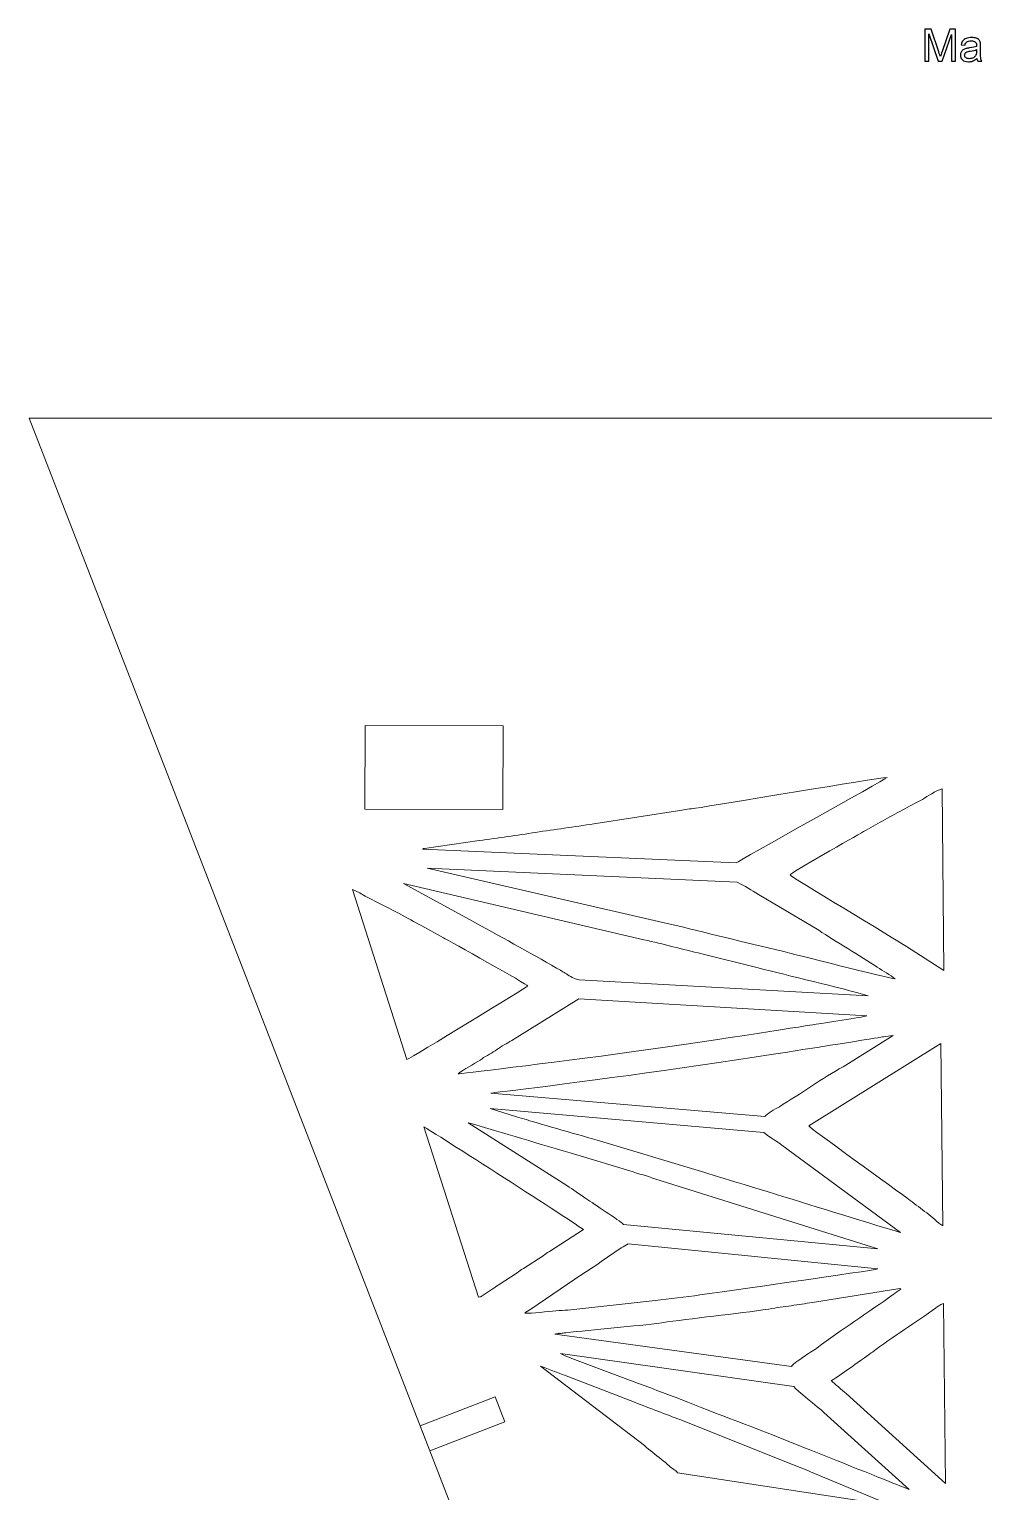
# Model space of a CAD drawing. Header units: inches. Extents: x -60.4 to -14.9, y -20.3 to 14.1.
# Drawn here: x -46.47 to -42.91, y -15.38 to -9.93 of the extents above; entities that cross this region are included whole.
import ezdxf

# ---------------------------------------------------------------- set-up
doc = ezdxf.new("R2010")
doc.units = ezdxf.units.IN
doc.header["$MEASUREMENT"] = 0
doc.layers.add('Master Desktop', color=7, linetype='Continuous', plot=False)

msp = doc.modelspace()

# ---------------------------------------------------------------- linework, layer by layer
at = {"layer": 'Master Desktop', "color": 155}
for points, knots in [([(-43.131, -10.0521), (-43.131, -10.0521), (-43.131, -9.9327), (-43.131, -9.9327), (-43.131, -9.9327), (-43.131, -9.9327), (-43.1073, -9.9327), (-43.1073, -9.9327), (-43.1073, -9.9327), (-43.1073, -9.9327), (-43.0791, -10.0172), (-43.0791, -10.0172), (-43.0791, -10.0172), (-43.0765, -10.0251), (-43.0746, -10.031), (-43.0734, -10.0349), (-43.0734, -10.0349), (-43.072, -10.0305), (-43.0699, -10.0242), (-43.067, -10.0157), (-43.067, -10.0157), (-43.067, -10.0157), (-43.0383, -9.9327), (-43.0383, -9.9327), (-43.0383, -9.9327), (-43.0383, -9.9327), (-43.0171, -9.9327), (-43.0171, -9.9327), (-43.0171, -9.9327), (-43.0171, -9.9327), (-43.0171, -10.0521), (-43.0171, -10.0521), (-43.0171, -10.0521), (-43.0171, -10.0521), (-43.0323, -10.0521), (-43.0323, -10.0521), (-43.0323, -10.0521), (-43.0323, -10.0521), (-43.0323, -9.9522), (-43.0323, -9.9522), (-43.0323, -9.9522), (-43.0323, -9.9522), (-43.0671, -10.0521), (-43.0671, -10.0521), (-43.0671, -10.0521), (-43.0671, -10.0521), (-43.0814, -10.0521), (-43.0814, -10.0521), (-43.0814, -10.0521), (-43.0814, -10.0521), (-43.1158, -9.9504), (-43.1158, -9.9504), (-43.1158, -9.9504), (-43.1158, -9.9504), (-43.1158, -10.0521), (-43.1158, -10.0521), (-43.1158, -10.0521), (-43.1158, -10.0521), (-43.131, -10.0521), (-43.131, -10.0521)], [0, 0, 0, 0, 0.0625, 0.0625, 0.0625, 0.0625, 0.125, 0.125, 0.125, 0.125, 0.1875, 0.1875, 0.1875, 0.1875, 0.25, 0.25, 0.25, 0.25, 0.3125, 0.3125, 0.3125, 0.3125, 0.375, 0.375, 0.375, 0.375, 0.4375, 0.4375, 0.4375, 0.4375, 0.5, 0.5, 0.5, 0.5, 0.5625, 0.5625, 0.5625, 0.5625, 0.625, 0.625, 0.625, 0.625, 0.6875, 0.6875, 0.6875, 0.6875, 0.75, 0.75, 0.75, 0.75, 0.8125, 0.8125, 0.8125, 0.8125, 0.875, 0.875, 0.875, 0.875, 1, 1, 1, 1]), ([(-42.9371, -10.0412), (-42.9426, -10.0459), (-42.9478, -10.0491), (-42.9529, -10.051), (-42.9529, -10.051), (-42.9579, -10.053), (-42.9633, -10.0539), (-42.9691, -10.0539), (-42.9691, -10.0539), (-42.9786, -10.0539), (-42.9859, -10.0516), (-42.991, -10.047), (-42.991, -10.047), (-42.9961, -10.0424), (-42.9986, -10.0364), (-42.9986, -10.0292), (-42.9986, -10.0292), (-42.9986, -10.025), (-42.9977, -10.0212), (-42.9958, -10.0177), (-42.9958, -10.0177), (-42.9938, -10.0142), (-42.9913, -10.0114), (-42.9882, -10.0093), (-42.9882, -10.0093), (-42.985, -10.0072), (-42.9815, -10.0055), (-42.9776, -10.0045), (-42.9776, -10.0045), (-42.9747, -10.0037), (-42.9704, -10.003), (-42.9646, -10.0023), (-42.9646, -10.0023), (-42.9527, -10.0009), (-42.944, -9.9992), (-42.9384, -9.9972), (-42.9384, -9.9972), (-42.9383, -9.9952), (-42.9383, -9.994), (-42.9383, -9.9934), (-42.9383, -9.9934), (-42.9383, -9.9875), (-42.9397, -9.9833), (-42.9425, -9.9809), (-42.9425, -9.9809), (-42.9462, -9.9775), (-42.9518, -9.9759), (-42.9592, -9.9759), (-42.9592, -9.9759), (-42.9661, -9.9759), (-42.9712, -9.9771), (-42.9745, -9.9795), (-42.9745, -9.9795), (-42.9778, -9.982), (-42.9802, -9.9862), (-42.9818, -9.9924), (-42.9818, -9.9924), (-42.9818, -9.9924), (-42.9961, -9.9904), (-42.9961, -9.9904), (-42.9961, -9.9904), (-42.9948, -9.9843), (-42.9927, -9.9793), (-42.9897, -9.9755), (-42.9897, -9.9755), (-42.9867, -9.9717), (-42.9824, -9.9689), (-42.9767, -9.9668), (-42.9767, -9.9668), (-42.9711, -9.9648), (-42.9645, -9.9637), (-42.957, -9.9637), (-42.957, -9.9637), (-42.9496, -9.9637), (-42.9436, -9.9646), (-42.939, -9.9664), (-42.939, -9.9664), (-42.9344, -9.9681), (-42.9309, -9.9703), (-42.9288, -9.9729), (-42.9288, -9.9729), (-42.9266, -9.9755), (-42.9251, -9.9789), (-42.9242, -9.9829), (-42.9242, -9.9829), (-42.9237, -9.9854), (-42.9235, -9.9899), (-42.9235, -9.9964), (-42.9235, -9.9964), (-42.9235, -9.9964), (-42.9235, -10.0158), (-42.9235, -10.0158), (-42.9235, -10.0158), (-42.9235, -10.0294), (-42.9232, -10.038), (-42.9226, -10.0416), (-42.9226, -10.0416), (-42.922, -10.0453), (-42.9208, -10.0487), (-42.919, -10.0521), (-42.919, -10.0521), (-42.919, -10.0521), (-42.9343, -10.0521), (-42.9343, -10.0521), (-42.9343, -10.0521), (-42.9358, -10.049), (-42.9367, -10.0454), (-42.9371, -10.0412)], [0, 0, 0, 0, 0.035714, 0.035714, 0.035714, 0.035714, 0.071429, 0.071429, 0.071429, 0.071429, 0.107143, 0.107143, 0.107143, 0.107143, 0.142857, 0.142857, 0.142857, 0.142857, 0.178571, 0.178571, 0.178571, 0.178571, 0.214286, 0.214286, 0.214286, 0.214286, 0.25, 0.25, 0.25, 0.25, 0.285714, 0.285714, 0.285714, 0.285714, 0.321429, 0.321429, 0.321429, 0.321429, 0.357143, 0.357143, 0.357143, 0.357143, 0.392857, 0.392857, 0.392857, 0.392857, 0.428571, 0.428571, 0.428571, 0.428571, 0.464286, 0.464286, 0.464286, 0.464286, 0.5, 0.5, 0.5, 0.5, 0.535714, 0.535714, 0.535714, 0.535714, 0.571429, 0.571429, 0.571429, 0.571429, 0.607143, 0.607143, 0.607143, 0.607143, 0.642857, 0.642857, 0.642857, 0.642857, 0.678571, 0.678571, 0.678571, 0.678571, 0.714286, 0.714286, 0.714286, 0.714286, 0.75, 0.75, 0.75, 0.75, 0.785714, 0.785714, 0.785714, 0.785714, 0.821429, 0.821429, 0.821429, 0.821429, 0.857143, 0.857143, 0.857143, 0.857143, 0.892857, 0.892857, 0.892857, 0.892857, 0.928571, 0.928571, 0.928571, 0.928571, 1, 1, 1, 1]), ([(-42.9383, -10.0087), (-42.9436, -10.0109), (-42.9516, -10.0127), (-42.9623, -10.0142), (-42.9623, -10.0142), (-42.9684, -10.0151), (-42.9726, -10.0161), (-42.9751, -10.0172), (-42.9751, -10.0172), (-42.9776, -10.0182), (-42.9796, -10.0198), (-42.9809, -10.0219), (-42.9809, -10.0219), (-42.9823, -10.024), (-42.983, -10.0263), (-42.983, -10.0288), (-42.983, -10.0288), (-42.983, -10.0327), (-42.9815, -10.0359), (-42.9785, -10.0385), (-42.9785, -10.0385), (-42.9756, -10.0411), (-42.9712, -10.0424), (-42.9655, -10.0424), (-42.9655, -10.0424), (-42.9599, -10.0424), (-42.9549, -10.0412), (-42.9504, -10.0387), (-42.9504, -10.0387), (-42.9461, -10.0363), (-42.9428, -10.0329), (-42.9408, -10.0287), (-42.9408, -10.0287), (-42.9392, -10.0254), (-42.9384, -10.0205), (-42.9384, -10.0141), (-42.9384, -10.0141), (-42.9384, -10.0141), (-42.9383, -10.0087), (-42.9383, -10.0087)], [0, 0, 0, 0, 0.090909, 0.090909, 0.090909, 0.090909, 0.181818, 0.181818, 0.181818, 0.181818, 0.272727, 0.272727, 0.272727, 0.272727, 0.363636, 0.363636, 0.363636, 0.363636, 0.454545, 0.454545, 0.454545, 0.454545, 0.545455, 0.545455, 0.545455, 0.545455, 0.636364, 0.636364, 0.636364, 0.636364, 0.727273, 0.727273, 0.727273, 0.727273, 0.818182, 0.818182, 0.818182, 0.818182, 1, 1, 1, 1])]:
    msp.add_open_spline(points, degree=3, knots=knots, dxfattribs=at)
at = {"layer": 'Master Desktop', "lineweight": 9}
for points in [[(-46.4673, -11.3815), (-46.4673, -11.3815), (-45.969, -12.6668), (-45.969, -12.6668)], [(-39.4606, -11.3815), (-39.4606, -11.3815), (-46.4673, -11.3815), (-46.4673, -11.3815)], [(-45.969, -12.6668), (-45.969, -12.6668), (-43.4008, -19.2912), (-43.4008, -19.2912)], [(-44.7027, -12.8401), (-44.7027, -12.8401), (-45.2169, -12.8391), (-45.2169, -12.8391)]]:
    msp.add_open_spline(points, degree=3, dxfattribs=at)
for points, knots in [([(-44.7027, -12.8401), (-44.7027, -12.8401), (-44.7021, -12.5283), (-44.7021, -12.5283), (-44.7021, -12.5283), (-44.7021, -12.5283), (-45.2163, -12.5273), (-45.2163, -12.5273), (-45.2163, -12.5273), (-45.2163, -12.5273), (-45.2169, -12.8391), (-45.2169, -12.8391)], [0, 0, 0, 0, 0.25, 0.25, 0.25, 0.25, 0.5, 0.5, 0.5, 0.5, 1, 1, 1, 1]), ([(-44.6956, -15.1216), (-44.6956, -15.1216), (-44.7317, -15.0283), (-44.7317, -15.0283), (-44.7317, -15.0283), (-44.7317, -15.0283), (-45.0114, -15.1368), (-45.0114, -15.1368), (-45.0114, -15.1368), (-45.0114, -15.1368), (-44.9753, -15.23), (-44.9753, -15.23), (-44.9753, -15.23), (-44.9753, -15.23), (-44.6956, -15.1216), (-44.6956, -15.1216)], [0, 0, 0, 0, 0.2, 0.2, 0.2, 0.2, 0.4, 0.4, 0.4, 0.4, 0.6, 0.6, 0.6, 0.6, 1, 1, 1, 1])]:
    msp.add_open_spline(points, degree=3, knots=knots, dxfattribs=at)
at = {"layer": 'Master Desktop', "color": 5, "lineweight": 9}
for points, knots in [([(-45.0027, -12.9874), (-45.001, -12.9867), (-44.9993, -12.9859), (-44.9981, -12.9859), (-44.9981, -12.9859), (-44.9976, -12.9859), (-44.9959, -12.9852), (-44.9947, -12.9852), (-44.9947, -12.9852), (-44.9947, -12.9852), (-44.7916, -12.9557), (-44.7916, -12.9557), (-44.7916, -12.9557), (-44.7194, -12.9463), (-44.6511, -12.9363), (-44.5811, -12.9255), (-44.5811, -12.9255), (-44.5089, -12.9139), (-44.4378, -12.9053), (-44.3644, -12.8931), (-44.3644, -12.8931), (-44.3644, -12.8931), (-44.0435, -12.8434), (-44.0435, -12.8434), (-44.0435, -12.8434), (-44.0247, -12.8398), (-44.0065, -12.8376), (-43.9849, -12.8354), (-43.9849, -12.8354), (-43.9036, -12.8225), (-43.3136, -12.7245), (-43.2721, -12.7202), (-43.2721, -12.7202), (-43.284, -12.731), (-43.8273, -13.032), (-43.8336, -13.0392), (-43.8336, -13.0392), (-43.8336, -13.0392), (-45.0027, -12.9874), (-45.0027, -12.9874)], [0, 0, 0, 0, 0.090909, 0.090909, 0.090909, 0.090909, 0.181818, 0.181818, 0.181818, 0.181818, 0.272727, 0.272727, 0.272727, 0.272727, 0.363636, 0.363636, 0.363636, 0.363636, 0.454545, 0.454545, 0.454545, 0.454545, 0.545455, 0.545455, 0.545455, 0.545455, 0.636364, 0.636364, 0.636364, 0.636364, 0.727273, 0.727273, 0.727273, 0.727273, 0.818182, 0.818182, 0.818182, 0.818182, 1, 1, 1, 1]), ([(-43.1998, -13.3503), (-43.2442, -13.3208), (-43.6333, -13.0896), (-43.6333, -13.0832), (-43.6333, -13.0832), (-43.6339, -13.0774), (-43.3921, -12.9413), (-43.3591, -12.9226), (-43.3591, -12.9226), (-43.3119, -12.8959), (-43.2652, -12.8693), (-43.2152, -12.8419), (-43.2152, -12.8419), (-43.1907, -12.8297), (-43.1674, -12.8153), (-43.1401, -12.8023), (-43.1401, -12.8023), (-43.119, -12.7901), (-43.0934, -12.7714), (-43.0661, -12.7627), (-43.0661, -12.7627), (-43.0661, -12.7627), (-43.061, -13.4403), (-43.061, -13.4403), (-43.061, -13.4403), (-43.061, -13.4403), (-43.1998, -13.3503), (-43.1998, -13.3503)], [0, 0, 0, 0, 0.125, 0.125, 0.125, 0.125, 0.25, 0.25, 0.25, 0.25, 0.375, 0.375, 0.375, 0.375, 0.5, 0.5, 0.5, 0.5, 0.625, 0.625, 0.625, 0.625, 0.75, 0.75, 0.75, 0.75, 1, 1, 1, 1]), ([(-43.8302, -13.1112), (-43.8017, -13.1249), (-43.7773, -13.1408), (-43.7505, -13.1566), (-43.7505, -13.1566), (-43.7505, -13.1566), (-43.5264, -13.2898), (-43.5264, -13.2898), (-43.5264, -13.2898), (-43.4644, -13.3316), (-43.3716, -13.3849), (-43.3085, -13.4274), (-43.3085, -13.4274), (-43.2869, -13.4418), (-43.2607, -13.4562), (-43.2419, -13.4713), (-43.2419, -13.4713), (-43.2715, -13.4677), (-43.6225, -13.3777), (-43.6618, -13.3683), (-43.6618, -13.3683), (-43.804, -13.3352), (-43.9422, -13.2999), (-44.0907, -13.2646), (-44.0907, -13.2646), (-44.0907, -13.2646), (-44.9845, -13.058), (-44.9845, -13.058), (-44.9845, -13.058), (-44.9845, -13.058), (-43.8302, -13.1112), (-43.8302, -13.1112)], [0, 0, 0, 0, 0.111111, 0.111111, 0.111111, 0.111111, 0.222222, 0.222222, 0.222222, 0.222222, 0.333333, 0.333333, 0.333333, 0.333333, 0.444444, 0.444444, 0.444444, 0.444444, 0.555556, 0.555556, 0.555556, 0.555556, 0.666667, 0.666667, 0.666667, 0.666667, 0.777778, 0.777778, 0.777778, 0.777778, 1, 1, 1, 1]), ([(-44.1778, -13.3251), (-44.1055, -13.3417), (-44.035, -13.3604), (-43.9616, -13.3777), (-43.9616, -13.3777), (-43.9616, -13.3777), (-43.7522, -13.4303), (-43.7522, -13.4303), (-43.7522, -13.4303), (-43.6424, -13.4591), (-43.4484, -13.5023), (-43.3426, -13.534), (-43.3426, -13.534), (-43.3426, -13.534), (-44.4184, -13.4742), (-44.4184, -13.4742), (-44.4184, -13.4742), (-44.4383, -13.4727), (-44.4526, -13.4612), (-44.4656, -13.4526), (-44.4656, -13.4526), (-44.4793, -13.4447), (-44.4884, -13.4389), (-44.5032, -13.431), (-44.5032, -13.431), (-44.6028, -13.3719), (-44.7199, -13.3107), (-44.8246, -13.2509), (-44.8246, -13.2509), (-44.8246, -13.2509), (-45.0732, -13.1163), (-45.0732, -13.1163), (-45.0732, -13.1163), (-45.0732, -13.1163), (-44.1778, -13.3251), (-44.1778, -13.3251)], [0, 0, 0, 0, 0.1, 0.1, 0.1, 0.1, 0.2, 0.2, 0.2, 0.2, 0.3, 0.3, 0.3, 0.3, 0.4, 0.4, 0.4, 0.4, 0.5, 0.5, 0.5, 0.5, 0.6, 0.6, 0.6, 0.6, 0.7, 0.7, 0.7, 0.7, 0.8, 0.8, 0.8, 0.8, 1, 1, 1, 1]), ([(-45.2354, -13.1509), (-45.2286, -13.1552), (-45.2246, -13.1573), (-45.2166, -13.1624), (-45.2166, -13.1624), (-45.2166, -13.1624), (-45.0897, -13.2279), (-45.0897, -13.2279), (-45.0897, -13.2279), (-45.0579, -13.2445), (-45.0329, -13.2589), (-45.005, -13.274), (-45.005, -13.274), (-45.005, -13.274), (-44.9242, -13.3179), (-44.9242, -13.3179), (-44.9242, -13.3179), (-44.9054, -13.328), (-44.6096, -13.4929), (-44.6101, -13.4979), (-44.6101, -13.4979), (-44.6101, -13.4987), (-45.042, -13.7651), (-45.0613, -13.7716), (-45.0613, -13.7716), (-45.0613, -13.7716), (-45.2638, -13.1386), (-45.2638, -13.1386), (-45.2638, -13.1386), (-45.2638, -13.1386), (-45.2354, -13.1509), (-45.2354, -13.1509)], [0, 0, 0, 0, 0.111111, 0.111111, 0.111111, 0.111111, 0.222222, 0.222222, 0.222222, 0.222222, 0.333333, 0.333333, 0.333333, 0.333333, 0.444444, 0.444444, 0.444444, 0.444444, 0.555556, 0.555556, 0.555556, 0.555556, 0.666667, 0.666667, 0.666667, 0.666667, 0.777778, 0.777778, 0.777778, 0.777778, 1, 1, 1, 1]), ([(-43.3477, -13.6089), (-43.3625, -13.6146), (-43.5104, -13.6362), (-43.544, -13.6413), (-43.544, -13.6413), (-43.544, -13.6413), (-43.8814, -13.696), (-44.2148, -13.7421), (-44.2148, -13.7421), (-44.5436, -13.7875), (-44.8701, -13.8249), (-44.8701, -13.8249), (-44.8701, -13.8249), (-44.8508, -13.809), (-44.8093, -13.7882), (-44.7876, -13.7738), (-44.7876, -13.7738), (-44.7774, -13.7666), (-44.7723, -13.7622), (-44.7603, -13.7565), (-44.7603, -13.7565), (-44.7393, -13.7442), (-44.7245, -13.7334), (-44.7052, -13.7212), (-44.7052, -13.7212), (-44.6864, -13.7097), (-44.6676, -13.7003), (-44.6494, -13.6881), (-44.6494, -13.6881), (-44.6494, -13.6881), (-44.4207, -13.5455), (-44.4207, -13.5455), (-44.4207, -13.5455), (-44.4207, -13.5455), (-43.3477, -13.6089), (-43.3477, -13.6089)], [0, 0, 0, 0, 0.1, 0.1, 0.1, 0.1, 0.2, 0.2, 0.2, 0.2, 0.3, 0.3, 0.3, 0.3, 0.4, 0.4, 0.4, 0.4, 0.5, 0.5, 0.5, 0.5, 0.6, 0.6, 0.6, 0.6, 0.7, 0.7, 0.7, 0.7, 0.8, 0.8, 0.8, 0.8, 1, 1, 1, 1]), ([(-43.6731, -13.9473), (-43.6908, -13.9574), (-43.7181, -13.9732), (-43.7278, -13.984), (-43.7278, -13.984), (-43.7278, -13.984), (-44.7484, -13.8969), (-44.7484, -13.8969), (-44.7484, -13.8969), (-44.7484, -13.8969), (-44.3928, -13.8544), (-44.035, -13.8026), (-44.035, -13.8026), (-43.6714, -13.7499), (-43.3022, -13.6895), (-43.3022, -13.6895), (-43.3022, -13.6895), (-43.2925, -13.6881), (-43.2846, -13.6873), (-43.2783, -13.6859), (-43.2783, -13.6859), (-43.2783, -13.6859), (-43.2493, -13.6823), (-43.2493, -13.6823), (-43.2493, -13.6823), (-43.2493, -13.6823), (-43.4359, -13.799), (-43.4359, -13.799), (-43.4359, -13.799), (-43.5104, -13.84), (-43.5952, -13.9005), (-43.6731, -13.9473)], [0, 0, 0, 0, 0.111111, 0.111111, 0.111111, 0.111111, 0.222222, 0.222222, 0.222222, 0.222222, 0.333333, 0.333333, 0.333333, 0.333333, 0.444444, 0.444444, 0.444444, 0.444444, 0.555556, 0.555556, 0.555556, 0.555556, 0.666667, 0.666667, 0.666667, 0.666667, 0.777778, 0.777778, 0.777778, 0.777778, 1, 1, 1, 1]), ([(-43.0638, -14.3916), (-43.0837, -14.3808), (-43.1048, -14.3563), (-43.1241, -14.3434), (-43.1241, -14.3434), (-43.1452, -14.3275), (-43.1657, -14.3117), (-43.1861, -14.2966), (-43.1861, -14.2966), (-43.2374, -14.257), (-43.5633, -14.0244), (-43.5639, -14.0186), (-43.5639, -14.0186), (-43.5639, -14.0186), (-43.0712, -13.7125), (-43.0712, -13.7125), (-43.0712, -13.7125), (-43.0712, -13.7125), (-43.0638, -14.3916), (-43.0638, -14.3916)], [0, 0, 0, 0, 0.166667, 0.166667, 0.166667, 0.166667, 0.333333, 0.333333, 0.333333, 0.333333, 0.5, 0.5, 0.5, 0.5, 0.666667, 0.666667, 0.666667, 0.666667, 1, 1, 1, 1]), ([(-43.7306, -14.0431), (-43.7221, -14.0532), (-43.6788, -14.0791), (-43.6635, -14.0906), (-43.6635, -14.0906), (-43.6635, -14.0906), (-43.222, -14.4161), (-43.222, -14.4161), (-43.222, -14.4161), (-43.2561, -14.4075), (-43.8501, -14.2224), (-43.9627, -14.1893), (-43.9627, -14.1893), (-43.9627, -14.1893), (-44.3513, -14.0726), (-44.3513, -14.0726), (-44.3513, -14.0726), (-44.4457, -14.0445), (-44.5601, -14.0128), (-44.6522, -13.9848), (-44.6522, -13.9848), (-44.6522, -13.9848), (-44.7507, -13.9545), (-44.7507, -13.9545), (-44.7507, -13.9545), (-44.7507, -13.9545), (-43.7306, -14.0431), (-43.7306, -14.0431)], [0, 0, 0, 0, 0.125, 0.125, 0.125, 0.125, 0.25, 0.25, 0.25, 0.25, 0.375, 0.375, 0.375, 0.375, 0.5, 0.5, 0.5, 0.5, 0.625, 0.625, 0.625, 0.625, 0.75, 0.75, 0.75, 0.75, 1, 1, 1, 1]), ([(-44.997, -14.0229), (-44.972, -14.0352), (-44.4247, -14.3873), (-44.4031, -14.4053), (-44.4031, -14.4053), (-44.4031, -14.4053), (-44.5294, -14.4867), (-44.5294, -14.4867), (-44.5294, -14.4867), (-44.5402, -14.4931), (-44.543, -14.496), (-44.5533, -14.5025), (-44.5533, -14.5025), (-44.5533, -14.5025), (-44.6266, -14.55), (-44.6266, -14.55), (-44.6266, -14.55), (-44.6363, -14.5558), (-44.6409, -14.5601), (-44.6494, -14.5659), (-44.6494, -14.5659), (-44.6494, -14.5659), (-44.7211, -14.612), (-44.7211, -14.612), (-44.7211, -14.612), (-44.7279, -14.6177), (-44.7353, -14.6228), (-44.7427, -14.6278), (-44.7427, -14.6278), (-44.7427, -14.6278), (-44.7842, -14.6545), (-44.7842, -14.6545), (-44.7842, -14.6545), (-44.7905, -14.6559), (-44.7842, -14.6559), (-44.7933, -14.6566), (-44.7933, -14.6566), (-44.7933, -14.6566), (-44.997, -14.0229), (-44.997, -14.0229)], [0, 0, 0, 0, 0.090909, 0.090909, 0.090909, 0.090909, 0.181818, 0.181818, 0.181818, 0.181818, 0.272727, 0.272727, 0.272727, 0.272727, 0.363636, 0.363636, 0.363636, 0.363636, 0.454545, 0.454545, 0.454545, 0.454545, 0.545455, 0.545455, 0.545455, 0.545455, 0.636364, 0.636364, 0.636364, 0.636364, 0.727273, 0.727273, 0.727273, 0.727273, 0.818182, 0.818182, 0.818182, 0.818182, 1, 1, 1, 1]), ([(-44.832, -14.0071), (-44.7046, -14.0445), (-44.5612, -14.0877), (-44.4275, -14.1266), (-44.4275, -14.1266), (-44.4275, -14.1266), (-44.2307, -14.1864), (-44.2307, -14.1864), (-44.2307, -14.1864), (-44.1948, -14.1979), (-44.1647, -14.2058), (-44.1334, -14.2174), (-44.1334, -14.2174), (-44.1334, -14.2174), (-43.3062, -14.4773), (-43.3062, -14.4773), (-43.3062, -14.4773), (-43.3062, -14.4773), (-44.2534, -14.3859), (-44.2534, -14.3859), (-44.2534, -14.3859), (-44.2711, -14.37), (-44.3627, -14.311), (-44.3934, -14.2894), (-44.3934, -14.2894), (-44.4184, -14.2714), (-44.4417, -14.257), (-44.4651, -14.2411), (-44.4651, -14.2411), (-44.4651, -14.2411), (-44.832, -14.0071), (-44.832, -14.0071)], [0, 0, 0, 0, 0.111111, 0.111111, 0.111111, 0.111111, 0.222222, 0.222222, 0.222222, 0.222222, 0.333333, 0.333333, 0.333333, 0.333333, 0.444444, 0.444444, 0.444444, 0.444444, 0.555556, 0.555556, 0.555556, 0.555556, 0.666667, 0.666667, 0.666667, 0.666667, 0.777778, 0.777778, 0.777778, 0.777778, 1, 1, 1, 1]), ([(-43.3062, -14.5515), (-43.325, -14.558), (-43.9058, -14.6401), (-43.969, -14.6487), (-43.969, -14.6487), (-44.023, -14.6566), (-44.0816, -14.6617), (-44.1362, -14.6696), (-44.1362, -14.6696), (-44.1362, -14.6696), (-44.4605, -14.7056), (-44.4605, -14.7056), (-44.4605, -14.7056), (-44.4765, -14.7063), (-44.4884, -14.707), (-44.5055, -14.7077), (-44.5055, -14.7077), (-44.5339, -14.7106), (-44.5959, -14.7186), (-44.6215, -14.7171), (-44.6215, -14.7171), (-44.617, -14.7114), (-44.6073, -14.707), (-44.5993, -14.7013), (-44.5993, -14.7013), (-44.5993, -14.7013), (-44.4344, -14.5896), (-44.4344, -14.5896), (-44.4344, -14.5896), (-44.4025, -14.568), (-44.3684, -14.5472), (-44.3365, -14.5248), (-44.3365, -14.5248), (-44.3365, -14.5248), (-44.262, -14.4737), (-44.262, -14.4737), (-44.262, -14.4737), (-44.2529, -14.4672), (-44.2432, -14.4644), (-44.2369, -14.4579), (-44.2369, -14.4579), (-44.2369, -14.4579), (-43.3062, -14.5515), (-43.3062, -14.5515)], [0, 0, 0, 0, 0.083333, 0.083333, 0.083333, 0.083333, 0.166667, 0.166667, 0.166667, 0.166667, 0.25, 0.25, 0.25, 0.25, 0.333333, 0.333333, 0.333333, 0.333333, 0.416667, 0.416667, 0.416667, 0.416667, 0.5, 0.5, 0.5, 0.5, 0.583333, 0.583333, 0.583333, 0.583333, 0.666667, 0.666667, 0.666667, 0.666667, 0.75, 0.75, 0.75, 0.75, 0.833333, 0.833333, 0.833333, 0.833333, 1, 1, 1, 1]), ([(-43.5497, -14.6768), (-43.5497, -14.6768), (-43.2248, -14.6249), (-43.2248, -14.6249), (-43.2248, -14.6249), (-43.2248, -14.6249), (-43.2203, -14.6278), (-43.2203, -14.6278), (-43.2203, -14.6278), (-43.2311, -14.6329), (-43.2391, -14.6401), (-43.2493, -14.6473), (-43.2493, -14.6473), (-43.3375, -14.7114), (-43.4461, -14.7805), (-43.5326, -14.846), (-43.5326, -14.846), (-43.5491, -14.8575), (-43.5662, -14.8676), (-43.5827, -14.8799), (-43.5827, -14.8799), (-43.5946, -14.8885), (-43.6236, -14.9058), (-43.6276, -14.9159), (-43.6276, -14.9159), (-43.6276, -14.9159), (-44.5094, -14.7949), (-44.5094, -14.7949), (-44.5094, -14.7949), (-44.5083, -14.7949), (-44.5072, -14.7942), (-44.506, -14.7942), (-44.506, -14.7942), (-44.506, -14.7942), (-44.4969, -14.7927), (-44.4969, -14.7927), (-44.4969, -14.7927), (-44.4924, -14.7913), (-44.4935, -14.792), (-44.4873, -14.792), (-44.4873, -14.792), (-44.4793, -14.7906), (-44.4782, -14.7906), (-44.4685, -14.7898), (-44.4685, -14.7898), (-44.3735, -14.7783), (-44.2028, -14.7654), (-44.1112, -14.7524), (-44.1112, -14.7524), (-44.0099, -14.7373), (-43.8279, -14.7186), (-43.7118, -14.7013), (-43.7118, -14.7013), (-43.6828, -14.6962), (-43.6561, -14.6926), (-43.6293, -14.689), (-43.6293, -14.689), (-43.6003, -14.6847), (-43.577, -14.6811), (-43.5497, -14.6768)], [0, 0, 0, 0, 0.0625, 0.0625, 0.0625, 0.0625, 0.125, 0.125, 0.125, 0.125, 0.1875, 0.1875, 0.1875, 0.1875, 0.25, 0.25, 0.25, 0.25, 0.3125, 0.3125, 0.3125, 0.3125, 0.375, 0.375, 0.375, 0.375, 0.4375, 0.4375, 0.4375, 0.4375, 0.5, 0.5, 0.5, 0.5, 0.5625, 0.5625, 0.5625, 0.5625, 0.625, 0.625, 0.625, 0.625, 0.6875, 0.6875, 0.6875, 0.6875, 0.75, 0.75, 0.75, 0.75, 0.8125, 0.8125, 0.8125, 0.8125, 0.875, 0.875, 0.875, 0.875, 1, 1, 1, 1]), ([(-43.4797, -14.9677), (-43.4678, -14.9641), (-43.3432, -14.8734), (-43.3267, -14.8619), (-43.3267, -14.8619), (-43.2561, -14.8078), (-43.1566, -14.7459), (-43.0917, -14.6977), (-43.0917, -14.6977), (-43.082, -14.6912), (-43.0764, -14.6861), (-43.0616, -14.6811), (-43.0616, -14.6811), (-43.0616, -14.6811), (-43.0542, -15.3508), (-43.0542, -15.3508), (-43.0542, -15.3508), (-43.0542, -15.3508), (-43.424, -15.016), (-43.424, -15.016), (-43.424, -15.016), (-43.4399, -15.003), (-43.4678, -14.98), (-43.4797, -14.9677)], [0, 0, 0, 0, 0.142857, 0.142857, 0.142857, 0.142857, 0.285714, 0.285714, 0.285714, 0.285714, 0.428571, 0.428571, 0.428571, 0.428571, 0.571429, 0.571429, 0.571429, 0.571429, 0.714286, 0.714286, 0.714286, 0.714286, 1, 1, 1, 1]), ([(-43.6191, -14.99), (-43.6106, -15.0037), (-43.5281, -15.0671), (-43.507, -15.0865), (-43.507, -15.0865), (-43.507, -15.0865), (-43.189, -15.3739), (-43.189, -15.3739), (-43.189, -15.3739), (-43.2032, -15.3688), (-43.2453, -15.3515), (-43.2641, -15.3443), (-43.2641, -15.3443), (-43.3767, -15.2982), (-43.536, -15.2363), (-43.6464, -15.1909), (-43.6464, -15.1909), (-43.7625, -15.1441), (-43.9502, -15.0757), (-44.0577, -15.0311), (-44.0577, -15.0311), (-44.0862, -15.0196), (-44.1106, -15.0124), (-44.1408, -15.0001), (-44.1408, -15.0001), (-44.1709, -14.9872), (-44.196, -14.98), (-44.2273, -14.967), (-44.2273, -14.967), (-44.2273, -14.967), (-44.4457, -14.8856), (-44.4457, -14.8856), (-44.4457, -14.8856), (-44.4537, -14.8827), (-44.4577, -14.8813), (-44.4679, -14.877), (-44.4679, -14.877), (-44.4679, -14.877), (-44.4878, -14.8676), (-44.4878, -14.8676), (-44.4878, -14.8676), (-44.4878, -14.8676), (-43.6191, -14.99), (-43.6191, -14.99)], [0, 0, 0, 0, 0.083333, 0.083333, 0.083333, 0.083333, 0.166667, 0.166667, 0.166667, 0.166667, 0.25, 0.25, 0.25, 0.25, 0.333333, 0.333333, 0.333333, 0.333333, 0.416667, 0.416667, 0.416667, 0.416667, 0.5, 0.5, 0.5, 0.5, 0.583333, 0.583333, 0.583333, 0.583333, 0.666667, 0.666667, 0.666667, 0.666667, 0.75, 0.75, 0.75, 0.75, 0.833333, 0.833333, 0.833333, 0.833333, 1, 1, 1, 1]), ([(-44.5635, -14.9144), (-44.5481, -14.9187), (-44.4935, -14.9411), (-44.473, -14.9483), (-44.473, -14.9483), (-44.473, -14.9483), (-44.2125, -15.0484), (-44.2125, -15.0484), (-44.2125, -15.0484), (-44.1562, -15.0714), (-44.0964, -15.093), (-44.0401, -15.1146), (-44.0401, -15.1146), (-44.0401, -15.1146), (-43.6339, -15.2774), (-43.6339, -15.2774), (-43.6339, -15.2774), (-43.6077, -15.2867), (-43.5833, -15.2961), (-43.5577, -15.3076), (-43.5577, -15.3076), (-43.5577, -15.3076), (-43.2556, -15.4329), (-43.2556, -15.4329), (-43.2556, -15.4329), (-43.2556, -15.4329), (-44.052, -15.3112), (-44.052, -15.3112), (-44.052, -15.3112), (-44.0611, -15.3018), (-44.0714, -15.2961), (-44.0839, -15.286), (-44.0839, -15.286), (-44.0924, -15.2781), (-44.1027, -15.268), (-44.1135, -15.2608), (-44.1135, -15.2608), (-44.1345, -15.2428), (-44.155, -15.2284), (-44.1755, -15.2104), (-44.1755, -15.2104), (-44.1755, -15.2104), (-44.5635, -14.9144), (-44.5635, -14.9144)], [0, 0, 0, 0, 0.083333, 0.083333, 0.083333, 0.083333, 0.166667, 0.166667, 0.166667, 0.166667, 0.25, 0.25, 0.25, 0.25, 0.333333, 0.333333, 0.333333, 0.333333, 0.416667, 0.416667, 0.416667, 0.416667, 0.5, 0.5, 0.5, 0.5, 0.583333, 0.583333, 0.583333, 0.583333, 0.666667, 0.666667, 0.666667, 0.666667, 0.75, 0.75, 0.75, 0.75, 0.833333, 0.833333, 0.833333, 0.833333, 1, 1, 1, 1])]:
    msp.add_open_spline(points, degree=3, knots=knots, dxfattribs=at)

doc.saveas('drawing.dxf')
